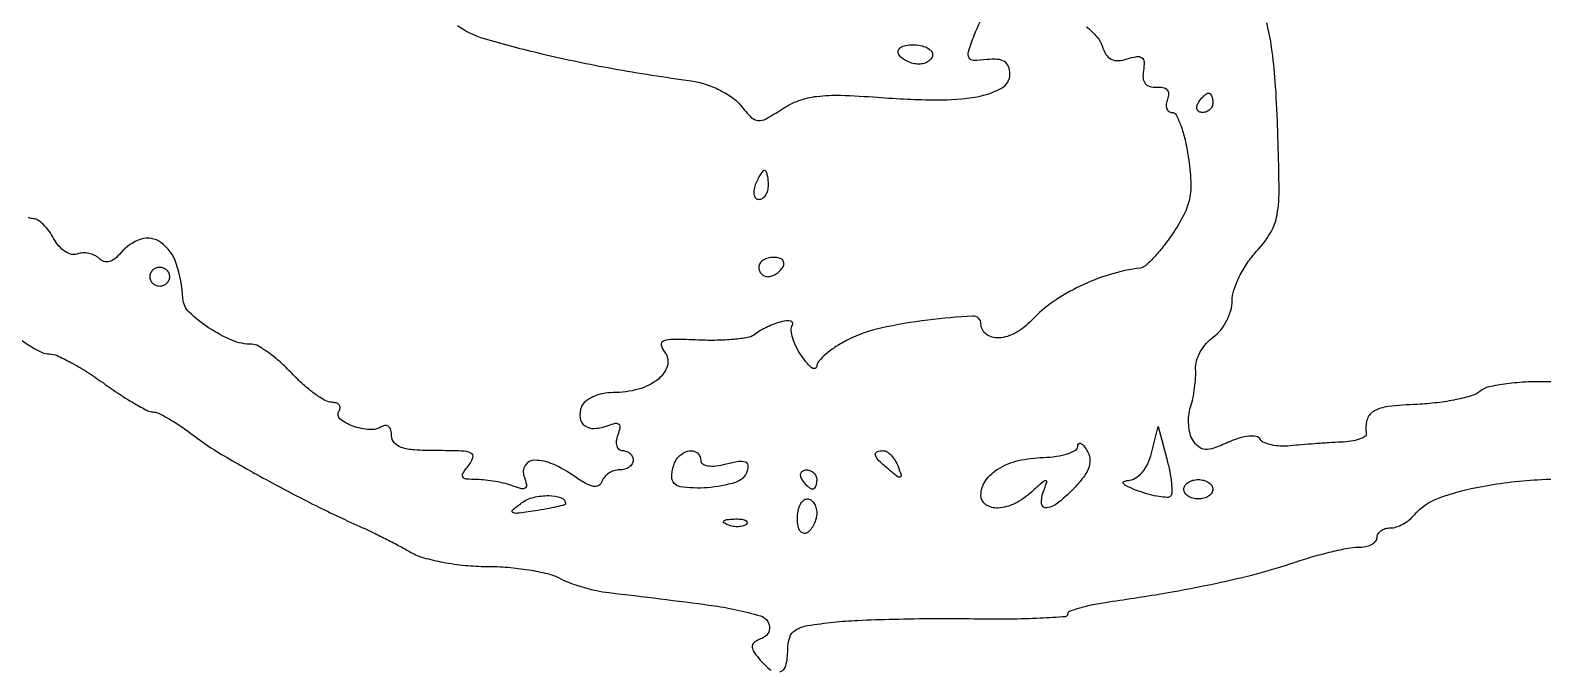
# Model space of a CAD drawing. Extents: x 0 to 4160, y 0 to 3120.
# Drawn here: x 3497.6 to 3654.1, y 2294.4 to 2360.5 of the extents above; entities that cross this region are included whole.
import ezdxf

# ---------------------------------------------------------------- set-up
doc = ezdxf.new("R2010")
doc.units = 0

msp = doc.modelspace()

# ---------------------------------------------------------------- linework, layer by layer
for points in [[(4159.499279, 606.274193, 0.000001), (4159.667734, 974.478125, 0.000057), (4159.806661, 1380.08378, 0.000034), (4159.883999, 1862.25), (4160, 3120), (3296.563358, 3120), (2433.126717, 3120)], [(757.647081, 3119.740147, 0.000002), (520.492565, 3119.487217, 0.4139)], [(1964.75, 0.149832, 0.000016), (2717.930904, 0.232101, 0.000028), (3351.473438, 0.357111)], [(3541.824863, 2361.002536, 0.086463), (3544.562289, 2359.657976, 0.01282), (3550.534183, 2358.07937, 0.01384), (3557.878364, 2356.551512, 0.010521), (3566, 2355.270897, -0.045315), (3567.460591, 2354.93519, -0.036287), (3568.95469, 2354.322728, -0.037503), (3570.262349, 2353.545012, -0.072871), (3571.143627, 2352.712418, 0.026381), (3572.216938, 2351.491283, 0.181687), (3572.927938, 2351.158697, 0.149431), (3573.757201, 2351.342905, 0.016198), (3575.450276, 2352.375462, -0.058095), (3577.14731, 2353.224685, -0.056987), (3579.005238, 2353.667687, -0.038256), (3581.480697, 2353.776038, -0.011041), (3585.306649, 2353.56611, 0.016064), (3591.402077, 2353.293027, 0.046708), (3595.60065, 2353.632593, 0.081555), (3598.137738, 2354.520926, 0.274404), (3599, 2355.973778, 0.0905), (3598.856906, 2356.757876, 0.163757), (3598.448202, 2357.257485, 0.124994), (3597.72755, 2357.489773, 0.04314), (3596.625293, 2357.464297, -0.026306), (3595.238084, 2357.385509, -0.2783), (3594.771459, 2357.664411, -0.200881), (3594.713611, 2358.286521, -0.014291), (3595.29335, 2359.966216, -0.062838), (3596.74593, 2362.713066, -0.158797)], [(3606.929463, 2360.874848, -0.032158), (3608.031881, 2359.774704, -0.104074), (3608.538304, 2358.879316, 0.061638), (3608.939748, 2358.005029, 0.13693), (3609.473965, 2357.512263, 0.135785), (3610.189393, 2357.365024, 0.060168), (3611.144626, 2357.545902, -0.035893), (3612.130445, 2357.782533, -0.200191), (3612.648516, 2357.660499, -0.233861), (3612.877906, 2357.225036, -0.048686), (3612.813974, 2356.337692, 0.064777), (3612.782483, 2355.54778, 0.146202), (3613.002405, 2354.996965, 0.161515), (3613.469451, 2354.690764, 0.083981), (3614.17092, 2354.625709, -0.06734), (3614.829969, 2354.586525, -0.160409), (3615.252568, 2354.349047, -0.185252), (3615.415242, 2353.93501, -0.093881), (3615.313931, 2353.375709, 0.063431), (3615.185266, 2352.849286, 0.110274), (3615.23292, 2352.404114, 0.15148), (3615.444964, 2352.111435, 0.162187), (3615.779467, 2352, -0.280559), (3616.205424, 2351.740567, -0.031287), (3616.682882, 2350.654338, -0.030764), (3617.124621, 2349.174443, -0.019932), (3617.459872, 2347.419023, -0.023436), (3617.721661, 2344.861057, -0.064355), (3617.588821, 2343.054696, -0.069006), (3617.00903, 2341.414268, -0.030077), (3615.823416, 2339.425857, -0.016997), (3614.860566, 2338.110246, -0.022219), (3613.888753, 2336.980106, -0.020575), (3613.018677, 2336.12793, -0.154277), (3612.5, 2335.891483, 0.043123), (3609.361579, 2335.229858, 0.038573), (3606.258598, 2334.022496, 0.039532), (3603.462258, 2332.394561, 0.052912), (3601.241616, 2330.478306, -0.076921), (3599.592511, 2329.187459, -0.111652), (3597.82686, 2328.663996, -0.180056), (3596.539805, 2329.048717, -0.235209), (3596, 2330.132735, 0.430192), (3595.17156, 2330.917413, 0.016574), (3590.493967, 2330.507596, 0.024731), (3585.63544, 2329.673664, 0.060901), (3582.230067, 2328.464886, 0.026523), (3580.993352, 2327.763713, 0.034611), (3579.948832, 2326.98926, 0.037056), (3579.204326, 2326.250865, 0.180792), (3579, 2325.704252, -0.332757), (3578.845182, 2325.497382, -0.226209), (3578.542357, 2325.54596, -0.066492), (3578.042333, 2325.999585, -0.022557), (3577.442067, 2326.779248, -0.036538), (3576.890764, 2327.703212, -0.044487), (3576.520927, 2328.640002, -0.050464), (3576.366915, 2329.457327, -0.161118), (3576.494005, 2329.9903, 0.523001), (3576.322387, 2330.384961, 0.112492), (3575.423475, 2330.360517, 0.049332), (3573.920793, 2329.812313, 0.044642), (3572.5, 2328.965234, -0.11728), (3571.846152, 2328.693899, -0.017038), (3570.406715, 2328.511873, -0.018508), (3568.659375, 2328.41619, -0.014904), (3566.77818, 2328.438976, 0.007856), (3564.168148, 2328.507391, 0.086406), (3563.138682, 2328.33926, 0.377729), (3562.899364, 2327.915604, 0.121748), (3563.240433, 2327.210296, -0.245158), (3563.540636, 2325.814781, -0.159531), (3562.609807, 2324.410446, -0.099734), (3560.539882, 2323.358338, -0.067965), (3557.915859, 2323, 0.05053), (3556.840588, 2322.891054, 0.055195), (3555.842182, 2322.568782, 0.062325), (3555.063142, 2322.094364, 0.13402), (3554.650663, 2321.532025, 0.119052), (3554.500856, 2320.380951, 0.217389), (3554.974893, 2319.582349, 0.170506), (3556.010891, 2319.296488, 0.074606), (3557.421099, 2319.608096, -0.038768), (3558.164815, 2319.829149, -0.25631), (3558.523353, 2319.722, -0.253416), (3558.628159, 2319.360518, -0.038074), (3558.404352, 2318.611341, 0.059953), (3558.249063, 2317.994557, 0.105724), (3558.292835, 2317.473331, 0.149958), (3558.523069, 2317.13106, 0.171902), (3558.893011, 2317, -0.089132), (3559.315658, 2316.924054, -0.095054), (3559.674822, 2316.70625, -0.099889), (3559.91511, 2316.381499, -0.109914), (3560, 2316, -0.140362), (3559.890798, 2315.618662, -0.099913), (3559.583854, 2315.29375, -0.085122), (3559.1248, 2315.074923, -0.068857), (3558.583333, 2315, 0.077424), (3558.012194, 2314.911027, 0.067868), (3557.466494, 2314.651045, 0.070331), (3557.028127, 2314.266129, 0.097318), (3556.770689, 2313.812067, -0.180325), (3556.433094, 2313.393367, -0.179843), (3555.903363, 2313.297228, -0.086167), (3555.109643, 2313.585393, -0.022715), (3553.964849, 2314.312067, 0.047245), (3551.722661, 2315.585734, 0.105248), (3549.813614, 2315.997521, 0.253803), (3548.826712, 2315.465545, 0.240933), (3548.704994, 2314.326391, -0.03442), (3548.955533, 2313.509513, -0.273446), (3548.841618, 2313.147753, -0.24973), (3548.456571, 2313.052527, -0.02986), (3547.591821, 2313.326391, 0.030504), (3546.772376, 2313.584749, 0.017204), (3545.75263, 2313.802127, 0.017123), (3544.704872, 2313.951254, 0.026791), (3543.795768, 2314, -0.02302), (3542.718978, 2314.049601, -0.25294), (3542.371158, 2314.281253, -0.275427), (3542.391131, 2314.68224, -0.026364), (3543, 2315.5, 0.098332), (3543.42132, 2316.277323, 0.380264), (3543.213031, 2316.736203, 0.096862), (3542.241004, 2316.958493, 0.007925), (3539.622445, 2317, -0.015525), (3537.333134, 2317.071102, -0.065894), (3535.991243, 2317.334318, -0.135669), (3535.2719, 2317.821165, -0.178388), (3535, 2318.559017, 0.066838), (3534.925997, 2319.110149, 0.13996), (3534.703621, 2319.476901, 0.190959), (3534.374157, 2319.60478, 0.137467), (3533.991051, 2319.494469, -0.156149), (3532.707895, 2319.175318, -0.068834), (3530.976219, 2319.532609, -0.087041), (3529.678219, 2320.26646, -0.375307), (3529.544496, 2321.071996, 0.121637), (3529.658129, 2321.424926, 0.187586), (3529.56408, 2321.727399, 0.15132), (3529.265115, 2321.931105, 0.074576), (3528.80577, 2322, -0.131761), (3528.124281, 2322.18276, -0.025658), (3527.047224, 2322.88125, -0.025648), (3525.842288, 2323.851499, -0.021272), (3524.661987, 2325, 0.021093), (3523.482519, 2326.148511, 0.025501), (3522.280079, 2327.11875, 0.025457), (3521.20623, 2327.817762, 0.132297), (3520.529541, 2328, -0.100255), (3518.468759, 2328.417401, -0.046638), (3516.054926, 2329.71389, -0.045766), (3514.039008, 2331.335992, -0.188136), (3513.397673, 2332.734999, 0.065107), (3512.709093, 2336.355562, 0.156138), (3511.122645, 2338.541747, 0.240214), (3509.067253, 2338.877198, 0.143053), (3506.964826, 2337.457618, -0.050758), (3506.356967, 2336.86031, -0.106169), (3505.766648, 2336.565134, -0.139837), (3505.216194, 2336.57931, -0.121031), (3504.720527, 2336.879473, 0.083565), (3504.25486, 2337.210974, 0.062472), (3503.657233, 2337.413763, 0.062133), (3503.024343, 2337.463383, 0.080308), (3502.454837, 2337.344296, -0.154911), (3501.873872, 2337.309963, -0.082884), (3501.209073, 2337.601867, -0.069182), (3500.563481, 2338.164992, -0.056053), (3500.041508, 2338.922441, 0.034867), (3499.5418, 2339.717539, 0.04111), (3498.960549, 2340.389717, 0.045607), (3498.386292, 2340.858376, 0.149433), (3497.923003, 2341, -0.115871), (3497.40168, 2341.122457, -0.02532)], [(3655.002207, 2324.119264, 0.01827), (3652.627606, 2324.103735, 0.021982), (3650.403729, 2323.909695, 0.021331), (3648.573877, 2323.588718, 0.119672), (3647.687484, 2323.155598, -0.100534), (3646.836593, 2322.699194, -0.021439), (3645.20126, 2322.283256, -0.021601), (3643.230538, 2321.95916, -0.019082), (3641.155809, 2321.789398, 0.017954), (3638.146856, 2321.550021, 0.102229), (3636.63097, 2321.049284, 0.200083), (3635.953383, 2320.163592, 0.10405), (3635.881579, 2318.75, -0.305542), (3635.742758, 2318.452401, -0.054897), (3635.157401, 2318.182823, -0.042941), (3634.295488, 2317.975487, -0.025971), (3633.25, 2317.872377, 0.004025), (3632.015482, 2317.805122, 0.002528), (3630.573438, 2317.707591, 0.002538), (3629.155187, 2317.597223, 0.004642), (3628, 2317.490619, -0.036444), (3626.999719, 2317.462153, -0.042974), (3626.060874, 2317.585183, -0.048077), (3625.308646, 2317.828032, -0.150632), (3624.909358, 2318.169411, 0.205646), (3624.483149, 2318.461468, 0.072272), (3623.726543, 2318.499953, 0.053334), (3622.733801, 2318.298674, 0.030239), (3621.587745, 2317.858026, -0.020713), (3620.10025, 2317.253343, -0.10016), (3619.202133, 2317.122167, -0.160463), (3618.546, 2317.378798, -0.080011), (3617.951215, 2318.056856, -0.077511), (3617.651354, 2318.755022, -0.044146), (3617.502188, 2319.663576, -0.04281), (3617.51287, 2320.628172, -0.054292), (3617.694248, 2321.5, 0.027634), (3617.933876, 2322.406842, 0.017648), (3618.116026, 2323.482195, 0.017729), (3618.220199, 2324.552242, 0.031311), (3618.219302, 2325.439388, -0.088753), (3618.315315, 2326.282206, -0.053718), (3618.705489, 2327.21073, -0.051648), (3619.310342, 2328.079206, -0.062139), (3620.047883, 2328.746092, 0.070904), (3620.794957, 2329.445677, 0.049458), (3621.426566, 2330.414342, 0.049427), (3621.856066, 2331.489051, 0.070473), (3622, 2332.505182, -0.079687), (3622.17815, 2333.6159, -0.035178), (3622.742829, 2334.995898, -0.033677), (3623.561009, 2336.405014, -0.038524), (3624.528778, 2337.625553, 0.052822), (3625.969479, 2339.553054, 0.092883), (3626.651439, 2341.415021, 0.045206), (3626.861608, 2344.193468, 0.004923), (3626.70299, 2350.614699, 0.008561), (3626.464658, 2355.223685, 0.019009), (3626.089856, 2358.719722, 0.022341), (3625.601164, 2361.267804, 0.115145)], [(3496.545213, 2328.54311, 0.026941), (3497.738674, 2327.734375, 0.027755), (3498.823137, 2327.161223, 0.108093), (3499.560181, 2327, -0.106028), (3500.365852, 2326.82721, -0.017348), (3501.805814, 2326.11875, -0.018428), (3503.46629, 2325.148588, -0.015324), (3505.158697, 2324, 0.010669), (3506.818207, 2322.851034, 0.014128), (3508.378933, 2321.88125, 0.011462), (3509.708039, 2321.146841, 0.121057), (3510.305648, 2321, -0.116239), (3510.873685, 2320.866135, -0.01578), (3511.957061, 2320.282089, -0.017473), (3513.214885, 2319.491862, -0.013933), (3514.515403, 2318.556049, 0.029333), (3517.396756, 2316.614472, 0.008793), (3522.000199, 2313.998732, 0.008974), (3527.147455, 2311.311242, 0.011373), (3532, 2309.023817, -0.008661), (3533.137709, 2308.495037, -0.004885), (3534.5, 2307.816414, -0.004874), (3535.861524, 2307.104674, -0.007963), (3537, 2306.471803, 0.062635), (3538.322877, 2305.915344, 0.022193), (3540.327124, 2305.448834, 0.021621), (3542.597182, 2305.126444, 0.023771), (3544.815741, 2305.014742, -0.019671), (3547.011084, 2304.922241, -0.019167), (3549.21161, 2304.6574, -0.019475), (3551.123392, 2304.275729, -0.065012), (3552.315741, 2303.818962, 0.03474), (3553.367065, 2303.341595, 0.017882), (3554.739624, 2302.885195, 0.017686), (3556.191811, 2302.514564, 0.025483), (3557.5, 2302.298661, -0.005537), (3568.081854, 2300.983145, -0.038287), (3573.191931, 2299.88705, -0.305716), (3574.113789, 2298.769145, -0.33711), (3573.387376, 2297.595156, 0.046359), (3572.609902, 2297.210867, 0.213606), (3572.333767, 2296.805677, 0.1854), (3572.432755, 2296.289103, 0.034203), (3573.009821, 2295.488167, 0.051794), (3574.241166, 2294.283186, 0.244246)], [(3575.18109, 2294.100498, 0.267881), (3575.808451, 2294.76032, 0.059247), (3576, 2296.371169, -0.077966), (3576.203182, 2297.66626, -0.180748), (3576.803935, 2298.426303, -0.096163), (3578.048068, 2298.88405, -0.013783), (3580.75, 2299.246234, -0.015535), (3583.222309, 2299.431063, -0.00475), (3586.96875, 2299.558691, -0.00475), (3591.168781, 2299.62192, -0.005178), (3595.25, 2299.60232, 0.006179), (3598.98853, 2299.591847, 0.01029), (3602.135938, 2299.686722, 0.004191), (3604.761521, 2299.842064, 0.394585), (3605, 2300.097204, -0.312873), (3605.194996, 2300.37832, -0.017889), (3606.248437, 2300.729902, -0.022126), (3607.620967, 2301.068842, -0.013903), (3609.25, 2301.348566, 0.006683), (3615.15451, 2302.274888, 0.010093), (3620.266484, 2303.253602, 0.011588), (3624.67321, 2304.297159, 0.017901), (3628.421366, 2305.421784, -0.011511), (3630.345193, 2306.025921, -0.011752), (3632.281624, 2306.536399, -0.01158), (3633.982034, 2306.90077, -0.047018), (3635.034947, 2307, 0.048916), (3635.786949, 2307.073746, 0.068916), (3636.422766, 2307.29375, 0.089098), (3636.850891, 2307.618175, 0.188333), (3637, 2308, -0.136626), (3637.106184, 2308.381339, -0.100269), (3637.404657, 2308.70625, -0.086403), (3637.851101, 2308.924963, -0.070908), (3638.377555, 2309, 0.079256), (3638.985952, 2309.097047, 0.044299), (3639.676684, 2309.393083, 0.042817), (3640.33902, 2309.8261, 0.053418), (3640.86568, 2310.338154, -0.134103), (3643.370281, 2312.094102, -0.041206), (3647.868479, 2313.302653, -0.032405), (3654.006291, 2314.013646, -0.016113), (3661.839317, 2314.157123, -0.007724)]]:
    msp.add_lwpolyline(points, format="xyb")
for points in [[(3591, 2358, -0.142666), (3590.888931, 2357.61866, -0.09965), (3590.576711, 2357.29375, -0.08433), (3590.109818, 2357.074854, -0.067639), (3589.559017, 2357, -0.061875), (3588.961978, 2357.074167, -0.051278), (3588.359775, 2357.29375, -0.053305), (3587.842344, 2357.617164, -0.08825), (3587.5, 2358, -0.202618), (3587.441401, 2358.378123, -0.181468), (3587.66835, 2358.70625, -0.104212), (3588.195401, 2358.928459, -0.047867), (3588.940983, 2359, -0.0466), (3589.729059, 2358.926392, -0.066561), (3590.395164, 2358.70625, -0.086673), (3590.844577, 2358.381985, -0.195654)], [(3620, 2353, -0.105053), (3619.918938, 2352.618444, -0.099167), (3619.688914, 2352.29375, -0.09642), (3619.345238, 2352.076123, -0.093332), (3618.940983, 2352, -0.108972), (3618.586039, 2352.078288, -0.182303), (3618.3746, 2352.29375, -0.161196), (3618.343488, 2352.6179, -0.082592), (3618.5, 2353, -0.029505), (3618.768994, 2353.382774, -0.035638), (3619.066025, 2353.70625, -0.038439), (3619.34829, 2353.934461, -0.151918), (3619.559017, 2354, -0.210953), (3619.727648, 2353.92554, -0.081139), (3619.870461, 2353.70625, -0.061769), (3619.967655, 2353.382849, -0.042167)], [(3572.638374, 2344.5, 0.055937), (3572.488865, 2343.925634, 0.100118), (3572.516384, 2343.440625, 0.147206), (3572.710807, 2343.122486, 0.184534), (3573.031385, 2343, 0.152681), (3573.400789, 2343.115494, 0.098158), (3573.715469, 2343.440625, 0.08088), (3573.92777, 2343.926468, 0.062722), (3574, 2344.5, 0.024748), (3573.971531, 2345.074824, 0.039339), (3573.884553, 2345.559375, 0.046727), (3573.758929, 2345.903916, 0.289661), (3573.606989, 2346, 0.222225), (3573.420671, 2345.912889, 0.030693), (3573.160341, 2345.559375, 0.030395), (3572.887494, 2345.074558, 0.02136)], [(3512, 2335, -0.099038), (3511.923658, 2334.618362, -0.097945), (3511.70625, 2334.29375, -0.097945), (3511.381638, 2334.076342, -0.099038), (3511, 2334, -0.099038), (3510.618362, 2334.076342, -0.097945), (3510.29375, 2334.29375, -0.097945), (3510.076342, 2334.618362, -0.099038), (3510, 2335, -0.099038), (3510.076342, 2335.381638, -0.097945), (3510.29375, 2335.70625, -0.097945), (3510.618362, 2335.923658, -0.099038), (3511, 2336, -0.099038), (3511.381638, 2335.923658, -0.097945), (3511.70625, 2335.70625, -0.097945), (3511.923658, 2335.381638, -0.099038)], [(3573, 2336, 0.092995), (3573.071618, 2335.618268, 0.096318), (3573.276414, 2335.29375, 0.099231), (3573.581949, 2335.076556, 0.105429), (3573.940983, 2335, 0.089642), (3574.346558, 2335.073302, 0.053229), (3574.7871, 2335.29375, 0.051032), (3575.193797, 2335.617485, 0.06081), (3575.5, 2336, 0.139169), (3575.607943, 2336.379648, 0.191142), (3575.478525, 2336.70625, 0.138808), (3575.110654, 2336.926733, 0.066118), (3574.559017, 2337, 0.062283), (3573.962904, 2336.925455, 0.080552), (3573.457961, 2336.70625, 0.097988), (3573.120018, 2336.381379, 0.153634)], [(3615.619507, 2312.286174, -0.212205), (3615.268465, 2312.15115, -0.027034), (3614.44409, 2312.238086, -0.027846), (3613.425827, 2312.460238, -0.019771), (3612.3125, 2312.816886, -0.015075), (3611.227845, 2313.249734, -0.096775), (3610.743426, 2313.583135, -0.508011), (3610.780077, 2313.803213, -0.10542), (3611.230948, 2313.921053, 0.126957), (3611.972946, 2314.149068, 0.077821), (3612.673276, 2314.746207, 0.065723), (3613.258517, 2315.643037, 0.049643), (3613.659726, 2316.75), (3614.357557, 2319.5), (3615.235786, 2316.140341, -0.016201), (3615.536194, 2314.817371, -0.022917), (3615.710774, 2313.62232, -0.020247), (3615.767752, 2312.653518, -0.203662)], [(3605.779658, 2313.265457, -0.030317), (3604.071756, 2311.655158, -0.132284), (3602.821588, 2311.078267, -0.433571), (3602.277128, 2311.491242, -0.118061), (3602.436046, 2312.693933, 0.009113), (3602.817018, 2313.743536, 0.51451), (3602.713888, 2313.887866, 0.182575), (3602.431994, 2313.781383, 0.003305), (3601.214294, 2312.693933, -0.067842), (3599.504227, 2311.523792, -0.101348), (3597.760735, 2311.055115, -0.166584), (3596.516462, 2311.398856, -0.247667), (3596, 2312.377555, -0.154645), (3596.476417, 2313.881072, -0.103502), (3597.805893, 2315.121617, -0.079424), (3599.874744, 2315.962427, -0.049833), (3602.470723, 2316.296336, 0.028144), (3603.823967, 2316.41111, 0.043355), (3604.967773, 2316.675959, 0.052968), (3605.773953, 2317.036009, 0.263445), (3606.015313, 2317.448188, -0.164159), (3606.106961, 2317.707297, -0.345673), (3606.301859, 2317.754946, -0.115862), (3606.605675, 2317.520828, -0.029941), (3606.969285, 2317.015457, -0.107749), (3607.265361, 2316.202215, -0.110869), (3607.191453, 2315.348479, -0.079772), (3606.710984, 2314.394113, -0.032157)], [(3567, 2315.980948, 0.258187), (3567.197231, 2315.624455, 0.106531), (3567.73334, 2315.430061, 0.06462), (3568.570484, 2315.424591, 0.030854), (3569.630377, 2315.622079, -0.019958), (3570.921977, 2315.891968, -0.123272), (3571.593008, 2315.838695, -0.288314), (3571.863207, 2315.507867, -0.110776), (3571.803077, 2314.891131, -0.244415), (3570.598169, 2313.714502, -0.053812), (3567.664649, 2313.160741, -0.05866), (3564.860083, 2313.267735, -0.36942), (3564, 2314.272968, -0.042125), (3564.049164, 2314.855483, -0.03615), (3564.195833, 2315.453101, -0.037762), (3564.410815, 2315.978457, -0.080546), (3564.666667, 2316.333333, -0.091066), (3565.42862, 2316.858838, -0.143989), (3566.209258, 2316.965763, -0.192056), (3566.775441, 2316.634497, -0.167008)], [(3587.415903, 2315.358556, -0.012731), (3587.735322, 2314.458284, -0.389672), (3587.644403, 2314.258808, -0.27071), (3587.382614, 2314.292701, -0.008807), (3586.522892, 2314.981001, -0.017238), (3585.437502, 2315.946872, -0.127361), (3585.075, 2316.530548, -0.389178), (3585.234992, 2316.870501, -0.097466), (3585.893011, 2317, -0.148172), (3586.280616, 2316.882557, -0.058677), (3586.708728, 2316.517826, -0.05126), (3587.108853, 2315.986565, -0.0442)], [(3579, 2314, -0.042167), (3578.967655, 2313.617151, -0.061769), (3578.870461, 2313.29375, -0.081139), (3578.727648, 2313.07446, -0.210953), (3578.559017, 2313, -0.151918), (3578.34829, 2313.065539, -0.038439), (3578.066025, 2313.29375, -0.035638), (3577.768994, 2313.617226, -0.029505), (3577.5, 2314, -0.082592), (3577.343488, 2314.3821, -0.161196), (3577.3746, 2314.70625, -0.182303), (3577.586039, 2314.921712, -0.108972), (3577.940983, 2315, -0.093332), (3578.345238, 2314.923877, -0.09642), (3578.688914, 2314.70625, -0.099167), (3578.918938, 2314.381556, -0.105053)], [(3620, 2313, -0.148195), (3619.884432, 2312.618646, -0.098894), (3619.559375, 2312.29375, -0.082425), (3619.073457, 2312.074694, -0.064853), (3618.5, 2312, -0.064853), (3617.926543, 2312.074694, -0.082425), (3617.440625, 2312.29375, -0.098894), (3617.115568, 2312.618646, -0.148195), (3617, 2313, -0.148195), (3617.115568, 2313.381354, -0.098894), (3617.440625, 2313.70625, -0.082425), (3617.926543, 2313.925306, -0.064853), (3618.5, 2314, -0.064853), (3619.073457, 2313.925306, -0.082425), (3619.559375, 2313.70625, -0.098894), (3619.884432, 2313.381354, -0.148195)], [(3553, 2311.506511, -0.340328), (3552.902952, 2311.380445, -0.006874), (3552.073403, 2311.17311, -0.013232), (3551.054946, 2310.961661, -0.00813), (3549.845627, 2310.764035, -0.005167), (3547.980177, 2310.50991, -0.164684), (3547.534684, 2310.600856, -0.51872), (3547.513049, 2310.851941, -0.017091), (3548.442826, 2311.581852, -0.097783), (3549.686908, 2312.162117, -0.064592), (3551.259314, 2312.33972, -0.077025), (3552.561942, 2312.115742, -0.322195)], [(3579, 2310.559017, -0.061875), (3578.925833, 2309.961978, -0.051278), (3578.70625, 2309.359775, -0.053305), (3578.382836, 2308.842344, -0.08825), (3578, 2308.5, -0.202618), (3577.621877, 2308.441401, -0.181468), (3577.29375, 2308.66835, -0.104212), (3577.071541, 2309.195401, -0.047867), (3577, 2309.940983, -0.0466), (3577.073608, 2310.729059, -0.066561), (3577.29375, 2311.395164, -0.086673), (3577.618015, 2311.844577, -0.195654), (3578, 2312, -0.142666), (3578.38134, 2311.888931, -0.09965), (3578.70625, 2311.576711, -0.08433), (3578.925146, 2311.109818, -0.067639)], [(3571.729167, 2309.395833, -0.126455), (3571.402231, 2309.202593, -0.060344), (3570.916927, 2309.123424, -0.05415), (3570.359369, 2309.160852, -0.051402), (3569.8125, 2309.316886, -0.054073), (3569.395823, 2309.538436, -0.470617), (3569.37858, 2309.720685, -0.168741), (3569.670344, 2309.862007, -0.018894), (3570.416667, 2309.921053, -0.028489), (3571.112848, 2309.910055, -0.077125), (3571.592839, 2309.799335, -0.208169), (3571.77538, 2309.614691, -0.296942)]]:
    msp.add_lwpolyline(points, format="xyb", close=True)

doc.saveas('drawing.dxf')
